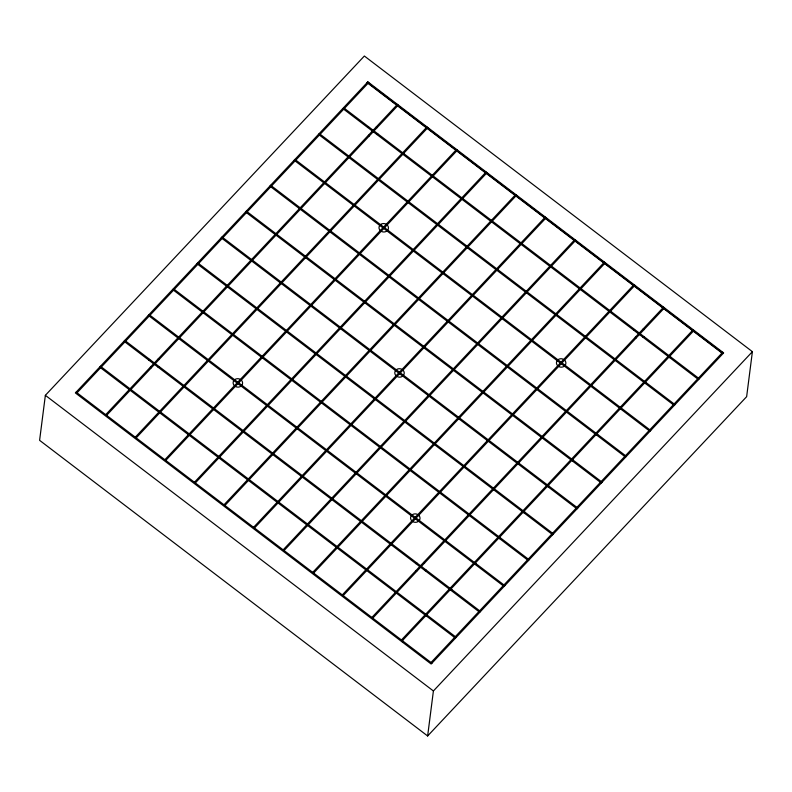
<?xml version="1.0" encoding="UTF-8"?>
<svg xmlns="http://www.w3.org/2000/svg" width="792" height="792" viewBox="0 0 792 792"><rect width="100%" height="100%" fill="white"/><g stroke="black" fill="none" stroke-linecap="round" stroke-linejoin="round"><path stroke-width="1.19" d="M45.362 395.327L39.6 440.332L427.64 735.976L746.638 396.673L752.4 351.668L364.36 56.024L45.362 395.327L433.402 690.971L427.64 735.976M148.995 360.281L149.648 359.37M377.051 134.62L377.695 133.719M425.324 570.814L425.967 569.903M633.947 330.353L634.59 329.452M77.052 392.822L295.07 160.925M295.842 160.113L368.765 82.536M105.712 414.662L323.74 182.764M324.502 181.952L397.435 104.376M106.623 415.355L324.641 183.457M325.413 182.635L398.336 105.069M135.293 437.194L353.311 205.296M354.073 204.484L427.007 126.908M136.194 437.887L354.212 205.989M354.984 205.168L427.918 127.601M164.865 459.726L382.882 227.829M456.578 149.44L383.655 227.017L383.793 228.522L165.766 460.409M384.556 227.7L457.489 150.133M194.436 482.259L412.454 250.361M413.226 249.549L486.149 171.973M195.337 482.942L413.365 251.054M414.127 250.232L487.06 172.666M224.007 504.791L442.035 272.893M442.797 272.082L515.731 194.505M224.918 505.474L442.936 273.587M443.698 272.765L516.632 195.198M253.579 527.323L471.606 295.426M472.369 294.604L545.302 217.038M254.489 528.007L472.507 296.119M473.279 295.297L546.203 217.731M283.15 549.856L501.178 317.958M501.94 317.137L574.873 239.57M284.061 550.539L502.078 318.641M502.851 317.83L575.774 240.263M312.731 572.378L530.749 340.491M531.511 339.669L604.444 262.103M313.632 573.071L531.66 341.174M532.422 340.362L605.355 262.796M342.302 594.911L560.32 363.023M634.016 284.635L561.092 362.201L561.231 363.706L343.203 595.604M561.993 362.894L634.927 285.328M371.874 617.443L589.892 385.555M590.664 384.734L663.587 307.167M372.775 618.136L590.802 386.239M591.565 385.427L664.498 307.86M401.445 639.976L619.473 408.088M620.235 407.266L693.168 329.7M402.356 640.669L620.374 408.771M621.146 407.959L693.574 330.917M402.435 642.134L403.207 641.312M426.749 616.275L427.512 615.463M451.054 590.416L451.826 589.604M475.368 564.557L476.131 563.746M499.673 538.708L500.445 537.887M523.987 512.85L524.749 512.038M548.292 486.991L549.064 486.179M572.606 461.132L573.368 460.32M596.921 435.283L597.683 434.462M645.539 383.566L646.302 382.754M669.844 357.707L670.616 356.895M431.016 662.508L722.74 352.232M433.402 690.971L752.4 351.668M367.666 127.482L368.557 126.75M158.143 367.24L159.024 366.518M643.084 337.323L643.975 336.6M415.939 563.666L416.83 562.944M368.389 135.274L369.399 135.858M635.313 337.243L636.322 337.828M150.371 367.171L151.371 367.755M423.591 562.439L424.601 563.013M367.369 82.378L723.146 353.45M367.092 82.665L721.967 353.044M343.55 107.702L699.336 378.774M342.788 108.524L698.564 379.596M319.245 133.561L675.022 404.633M318.473 134.373L674.259 405.445M294.931 159.42L650.717 430.492M294.169 160.231L649.945 431.303M270.626 185.279L626.403 456.35M269.854 186.09L625.64 457.162M246.312 211.127L602.098 482.199M245.55 211.949L601.326 483.021M221.998 236.986L577.784 508.058M221.235 237.808L577.022 508.88M197.693 262.845L553.479 533.917M196.921 263.657L552.707 534.729M173.379 288.704L529.165 559.776M172.616 289.516L528.403 560.587M149.074 314.563L504.851 585.635M148.302 315.374L504.088 586.446M124.76 340.412L480.546 611.483M123.998 341.233L479.774 612.305M100.455 366.27L456.232 637.342M99.683 367.092L455.469 638.154M76.141 392.129L431.927 663.201M643.252 328.799L644.054 329.601M376.329 126.829L377.131 127.631M415.859 570.666L416.661 571.458M158.301 358.727L159.113 359.518M415.226 517.344L415.364 518.849M399.445 372.181L399.584 373.685M237.788 382.15L237.927 383.655M234.224 380.13L233.571 381.051A4.712 4.207 7.3 0 0 234.026 385.258L235.917 386.694A4.712 4.207 7.3 0 0 240.6 386.407L242.154 384.763A4.712 4.207 7.3 0 0 241.689 380.556L239.808 379.12A4.712 4.207 7.3 0 0 235.125 379.408L234.224 380.13M380.081 224.997L379.437 225.908A4.712 4.207 7.3 0 0 379.893 230.125L381.774 231.561A4.712 4.207 7.3 0 0 386.456 231.264L388.011 229.621A4.712 4.207 7.3 0 0 387.555 225.413L385.664 223.978A4.712 4.207 7.3 0 0 380.982 224.265L380.081 224.997M395.871 370.161L395.218 371.082A4.712 4.207 7.3 0 0 395.683 375.289L397.564 376.725A4.712 4.207 7.3 0 0 402.247 376.428L403.801 374.784A4.712 4.207 7.3 0 0 403.336 370.577L401.455 369.141A4.712 4.207 7.3 0 0 396.772 369.428L395.871 370.161M411.662 515.325L411.008 516.245A4.712 4.207 7.3 0 0 411.474 520.453L413.355 521.888A4.712 4.207 7.3 0 0 418.037 521.601L419.592 519.948A4.712 4.207 7.3 0 0 419.126 515.74L417.245 514.305A4.712 4.207 7.3 0 0 412.563 514.592L411.662 515.325M557.519 360.182L556.875 361.103A4.712 4.207 7.3 0 0 557.33 365.31L559.211 366.745A4.712 4.207 7.3 0 0 563.894 366.458L565.448 364.815A4.712 4.207 7.3 0 0 564.993 360.598L563.102 359.172A4.712 4.207 7.3 0 0 558.419 359.459L557.519 360.182M367.864 81.843L75.379 392.941L431.155 664.013L723.641 352.915L367.864 81.843"/></g></svg>
